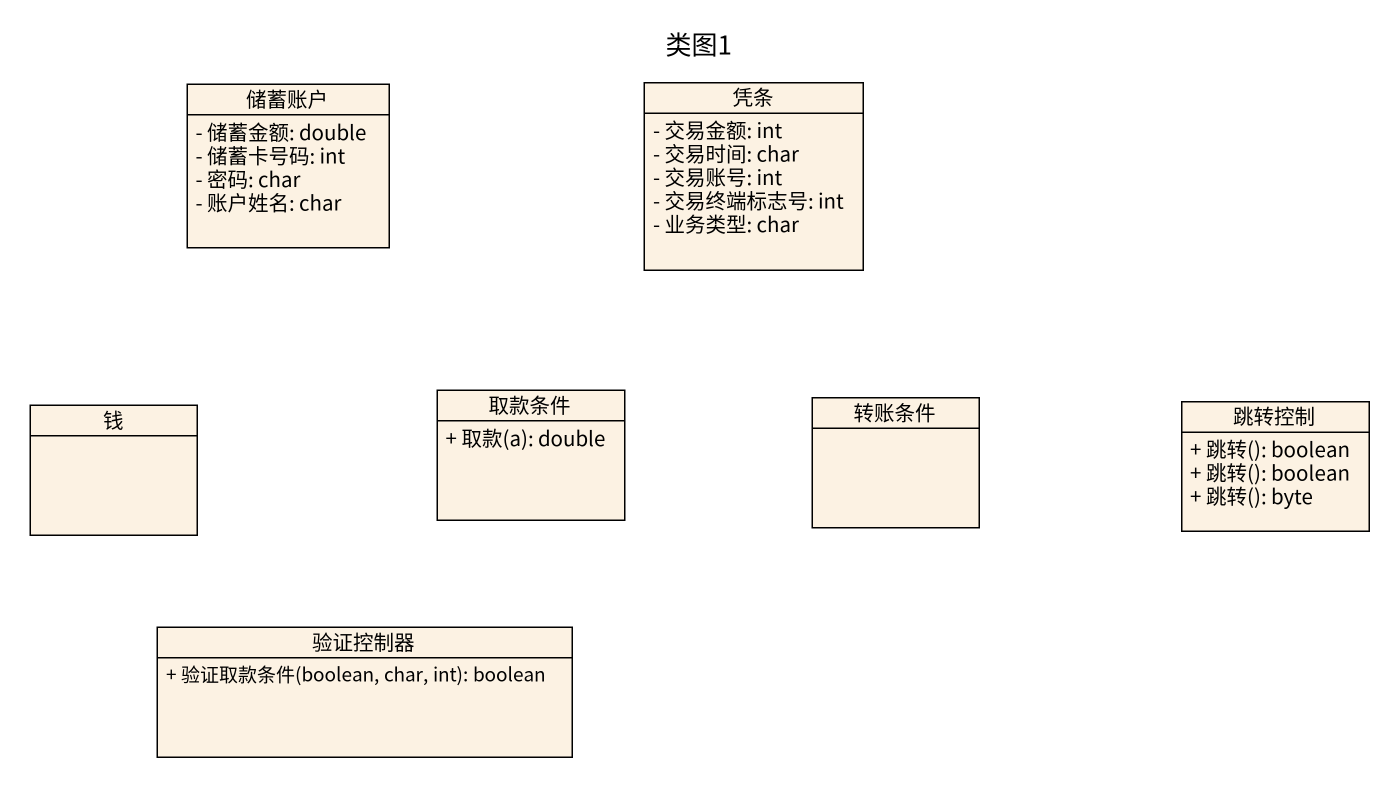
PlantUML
@startuml
title 类图1
hide circle
hide empty members
skinparam classAttributeIconSize 0
class 储蓄账户 {
  - 储蓄金额: double
  - 储蓄卡号码: int
  - 密码: char
  - 账户姓名: char
}
class 凭条 {
  - 交易金额: int
  - 交易时间: char
  - 交易账号: int
  - 交易终端标志号: int
  - 业务类型: char
}
class 钱
class 取款条件 {
  + 取款(a): double
}
class 转账条件
class 跳转控制 {
  + 跳转(): boolean
  + 跳转(): boolean
  + 跳转(): byte
}
class 验证控制器 {
  + 验证取款条件(boolean, char, int): boolean
}
@enduml
